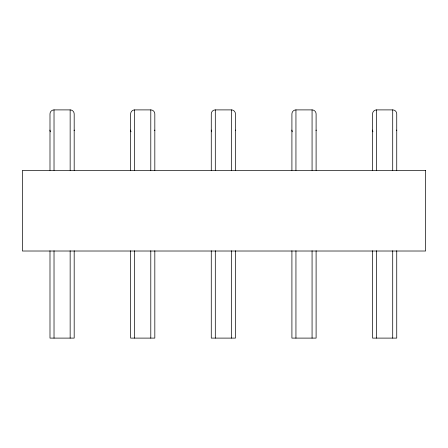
<?xml version="1.0" encoding="UTF-8"?>
<svg xmlns="http://www.w3.org/2000/svg" width="448" height="448" viewBox="0 0 448 448"><rect width="100%" height="100%" fill="white"/><g stroke="black" fill="none" stroke-linecap="round" stroke-linejoin="round"><path stroke-width="0.67" d="M49.991 170.374L49.991 113.926A4.032 4.032 0 0 1 54.023 109.894L70.151 109.894A4.032 4.032 0 0 1 74.183 113.926L74.183 170.374M130.631 170.374L130.631 113.926A4.032 4.032 0 0 1 134.663 109.894L150.791 109.894A4.032 4.032 0 0 1 154.823 113.926L154.823 170.374M211.271 170.374L211.271 113.926A4.032 4.032 0 0 1 215.303 109.894L231.431 109.894A4.032 4.032 0 0 1 235.463 113.926L235.463 170.374M291.911 170.374L291.911 113.926A4.032 4.032 0 0 1 295.943 109.894L312.071 109.894A4.032 4.032 0 0 1 316.103 113.926L316.103 170.374M372.551 170.374L372.551 113.926A4.032 4.032 0 0 1 376.583 109.894L392.711 109.894A4.032 4.032 0 0 1 396.743 113.926L396.743 170.374M396.743 250.746L396.743 338.106L372.551 338.106L372.551 250.746M392.711 109.894L392.711 170.374M392.711 250.746L392.711 338.106M376.583 109.894L376.583 170.374M376.583 250.746L376.583 338.106M316.103 250.746L316.103 338.106L291.911 338.106L291.911 250.746M312.071 109.894L312.071 170.374M312.071 250.746L312.071 338.106M295.943 109.894L295.943 170.374M295.943 250.746L295.943 338.106M235.463 250.746L235.463 338.106L211.271 338.106L211.271 250.746M231.431 109.894L231.431 170.374M231.431 250.746L231.431 338.106M215.303 109.894L215.303 170.374M215.303 250.746L215.303 338.106M154.823 250.746L154.823 338.106L130.631 338.106L130.631 250.746M150.791 109.894L150.791 170.374M150.791 250.746L150.791 338.106M134.663 109.894L134.663 170.374M134.663 250.746L134.663 338.106M74.183 250.746L74.183 338.106L49.991 338.106L49.991 250.746M70.151 109.894L70.151 170.374M70.151 250.746L70.151 338.106M54.023 109.894L54.023 170.374M54.023 250.746L54.023 338.106M50.389 131.802A4.032 4.032 0 0 1 49.991 130.054M74.183 130.054A4.032 4.032 0 0 1 74.138 130.654M131.029 131.802A4.032 4.032 0 0 1 130.631 130.054M154.823 130.054A4.032 4.032 0 0 1 154.778 130.654M211.669 131.802A4.032 4.032 0 0 1 211.271 130.054M235.463 130.054A4.032 4.032 0 0 1 235.418 130.654M292.309 131.802A4.032 4.032 0 0 1 291.911 130.054M316.103 130.054A4.032 4.032 0 0 1 316.058 130.654M372.949 131.802A4.032 4.032 0 0 1 372.551 130.054M396.743 130.054A4.032 4.032 0 0 1 396.698 130.654M425.6 170.374L22.4 170.374L22.4 251.014L425.6 251.014L425.6 170.374"/></g></svg>
